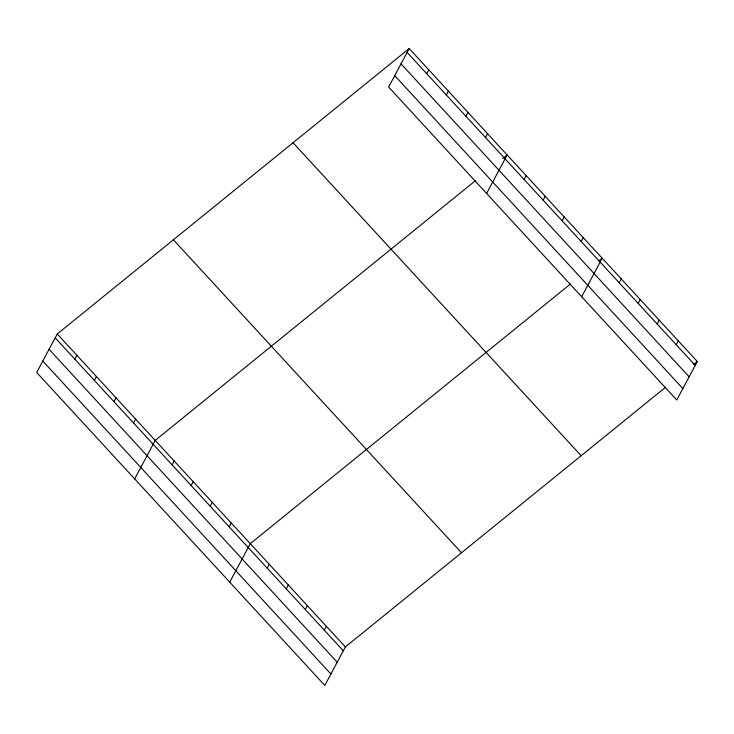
<?xml version="1.0" encoding="UTF-8"?>
<svg xmlns="http://www.w3.org/2000/svg" width="734" height="734" viewBox="0 0 734 734"><rect width="100%" height="100%" fill="white"/><g stroke="black" fill="none" stroke-linecap="round" stroke-linejoin="round"><path stroke-width="1.1" d="M409.187 48.545L388.635 87.043L676.748 400.012L697.3 361.523L409.187 48.545L57.252 333.988L36.7 372.477L324.813 685.455L345.365 646.957L665.628 387.213M74.785 359.128L76.85 355.265M94.374 380.414L96.438 376.551M113.963 401.691L116.027 397.828M133.56 422.977L135.616 419.114M134.661 478.889L155.213 440.4L475.476 180.647M172.169 464.916L174.224 461.053M191.179 485.569L193.244 481.706M426.72 73.694L428.784 69.831M210.199 506.231L212.254 502.368M446.309 94.97L448.373 91.108M229.21 526.884L231.274 523.021M465.906 116.256L467.962 112.394M229.733 582.172L250.285 543.674L570.547 283.93M485.495 137.533L487.559 133.68M267.24 568.199L269.305 564.336M486.596 193.455L507.148 154.957L502.744 158.526M286.26 588.851L288.315 584.989M524.104 179.472L526.159 175.609M305.271 609.504L307.335 605.651M543.114 200.134L545.178 196.272M324.29 630.167L326.346 626.304M562.134 220.787L564.189 216.925M581.144 241.44L583.209 237.587M581.667 296.729L602.219 258.24L598.705 261.093M619.175 282.755L621.239 278.892M638.195 303.408L640.25 299.555M657.205 324.07L659.27 320.207M676.225 344.723L678.28 340.86M693.777 364.376L697.3 361.523M407.131 52.408L695.236 365.376M401.021 63.84L689.134 376.808M394.736 75.611L682.849 388.589M293.049 142.745L581.163 455.713M173.389 239.789L461.502 552.766M57.252 333.988L345.365 646.957M55.197 337.851L343.301 650.819M49.086 349.274L337.2 662.251M42.801 361.055L330.915 674.023"/></g></svg>
